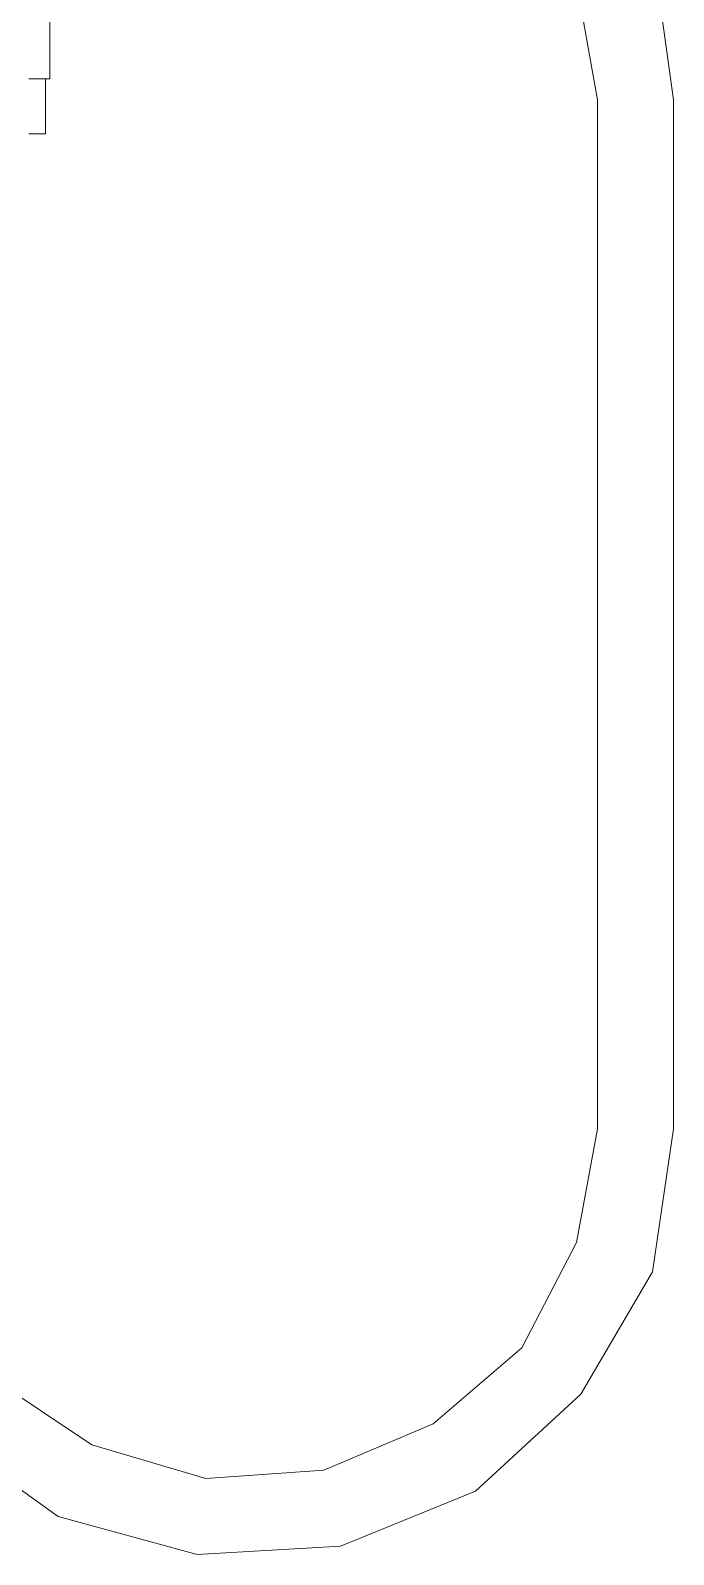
# Model space of a CAD drawing. Header units: metres. Extents: x -17822 to 152406, y -4219 to 19791.
# Drawn here: x 4236.4 to 4285.6, y 461.8 to 578.3 of the extents above; entities that cross this region are included whole.
import ezdxf

# ---------------------------------------------------------------- set-up
doc = ezdxf.new("R2010")
doc.units = ezdxf.units.M
doc.header["$LTSCALE"] = 100
doc.header["$MEASUREMENT"] = 0
doc.layers.get('0').update_dxf_attribs({"color": 9, "lineweight": 9})
doc.layers.add('32-ekipman', color=9, linetype='Continuous', lineweight=9)

# ---------------------------------------------------------------- blocks, each defined once
blk = doc.blocks.new('h')
for points in [[(181593.75, -16149.14), (181584.73, -16142.69), (181574.1, -16139.79), (181563.14, -16140.44), (181552.83, -16144.63), (181544.78, -16152.04), (181539.3, -16161.38), (181537.69, -16172.33)], [(181589.88, -16153.32), (181582.15, -16148.17), (181573.45, -16145.59), (181564.43, -16146.24), (181556.06, -16149.78), (181549.29, -16155.58), (181545.1, -16163.63), (181543.49, -16172.33)], [(181537.69, -16172.33), (181537.69, -16250.94)], [(181543.49, -16172.33), (181543.49, -16250.94)], [(181585.7, -16248.36), (181585.7, -16252.55)], [(181586.98, -16248.36), (181585.7, -16248.36)], [(181537.69, -16250.94), (181539.3, -16262.54), (181544.14, -16273.49), (181551.55, -16282.84), (181561.53, -16289.28), (181573.13, -16293.15)], [(181543.49, -16250.94), (181545.75, -16263.51), (181552.19, -16274.78), (181561.86, -16282.84), (181574.1, -16287.35)], [(181585.37, -16252.55), (181585.37, -16362.73)], [(181586.98, -16252.55), (181585.37, -16252.55)]]:
    blk.add_lwpolyline(points)
blk = doc.blocks.new('2.bod.Mimari')
at = {"layer": '32-ekipman', "ltscale": 2, "rotation": 180}
blk.add_blockref('h', (185823.25, -24307.96), dxfattribs=at)

msp = doc.modelspace()

# ---------------------------------------------------------------- block references
msp.add_blockref('2.bod.Mimari', (0, 8630))

doc.saveas('drawing.dxf')
